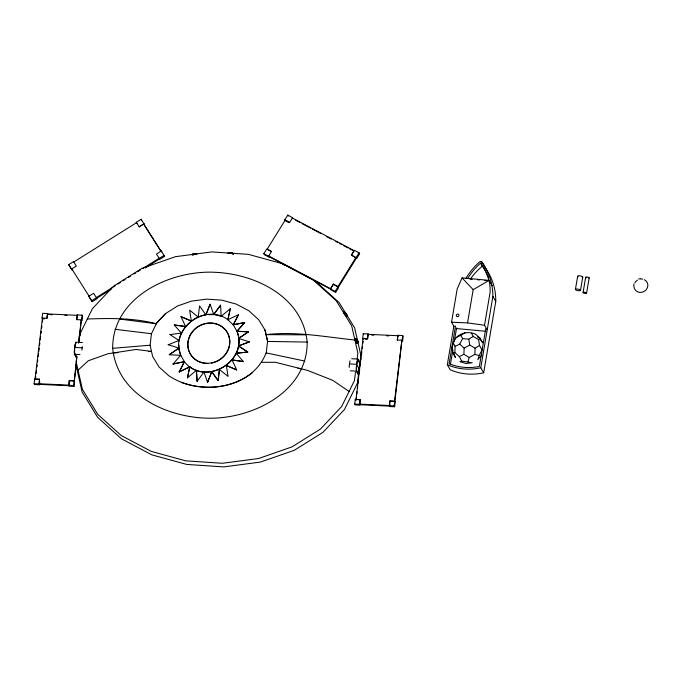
<?xml version="1.0" encoding="UTF-8"?>
<svg xmlns="http://www.w3.org/2000/svg" width="682" height="682" viewBox="0 0 682 682"><rect width="100%" height="100%" fill="white"/><g stroke="black" fill="none" stroke-linecap="round" stroke-linejoin="round"><path stroke-width="1.02" d="M179.034 345.228L178.94 348.135L169.238 354.734L180.73 355.348C169.417 328.784 205.461 302.356 227.916 319.773L230.252 308.733L221.241 316.243L213.73 314.555L208.828 314.726M221.138 316.056L220.584 305.178L213.73 314.555L210.107 304.215L205.887 314.828C192.503 316.789 181.045 328.596 179.051 341.162M179.178 371.861L189.767 366.797L187.431 377.837L189.809 366.873C212.298 383.378 247.702 357.735 236.995 331.299C249.254 361.98 203.909 387.001 184.438 361.733L179.221 371.929L184.396 361.665L172.989 364L184.438 361.733L180.619 355.152M461.782 361.085L459.89 361.63L465.908 363.523L472.259 362.764L461.782 361.085L459.276 356.558L454.868 352.577L455.09 346.362L453.342 343.072C455.96 333.575 467.383 330.361 475.738 334.274L480.145 338.255L482.66 342.782L479.796 338.749M471.45 333.157L473.206 336.448L478.585 339.602L479.523 345.476L482.038 350.002L479.165 355.527L474.877 354.41L469.276 357.479L463.905 354.325L464.127 348.118L459.728 344.137L455.09 346.362M474.877 354.41L475.098 348.204L479.523 345.476M194.123 254.079L192.674 254.548L194.063 254.701M355.365 338.494C360.548 342.33 354.862 346.209 355.262 338.545C361.298 340.906 355.22 346.985 355.74 338.349M356.78 340.054C355.535 337.59 355.228 342.662 356.959 342.645C357.905 341.341 354.93 337.556 355.595 340.736M357.436 341.554L357.121 342.526L356.047 340.812M228.163 253.431L229.297 252.792L232.502 253.38M228.308 253.542L228.317 252.886M228.197 253.346L228.436 252.852M228.393 253.269L228.598 252.826M228.555 253.244L228.802 252.809M228.964 253.534L229.033 252.792M229.024 253.576C229.604 251.794 229.57 254.412 229.297 252.792M229.493 253.346C229.348 252.212 233.935 253.116 232.937 253.644M230.345 252.945L229.868 253.346L229.894 252.8M230.081 253.354L230.209 252.826M230.533 253.38L230.542 252.852M230.763 253.406L230.883 252.877M231.539 252.962L231.215 252.92M231.829 253.568L231.854 253.005M232.894 254.062L233.048 253.286M233.184 253.346L233.056 254.036L233.329 253.448M233.176 254.002L233.278 253.397M74.705 347.99L74.628 348.655A9.267 2.02 -87.2 0 0 74.449 353.071L76.734 357.658L74.585 353.071A9.267 2.02 -87.2 0 1 74.679 349.764M356.456 365.492L356.712 363.395M357.487 360.019L357.828 359.516L357.632 360.019A9.267 2.02 -87.2 0 0 356.857 363.395L356.592 365.501A9.267 2.02 -87.2 0 0 356.413 369.908L358.562 374.512L356.439 370.795M39.727 381.715L39.428 384.75L34.577 384.52L34.1 383.693L34.671 379.004L39.522 379.235L39.403 384.35L69.146 385.748L69.266 380.616L74.125 380.846L74.602 381.673L74.031 386.37L69.172 386.14L68.694 385.313L69.266 380.616M42.54 318.826L42.062 318L42.634 313.311L47.493 313.532L47.962 314.359M35.515 378.689L35.771 376.583M36.155 373.429L36.538 370.275M36.913 367.121L37.169 365.015M37.553 361.861L37.808 359.755M38.192 356.601L38.576 353.447M38.831 351.341L39.215 348.187M39.59 345.032L39.846 342.927M40.229 339.772L40.613 336.618M40.997 333.464L41.252 331.358M41.636 328.204L41.892 326.098M42.395 321.895L42.651 319.79M39.428 384.75L38.959 383.923L39.522 379.235M47.493 313.532L46.981 318.332L42.062 318M46.981 318.332L47.51 313.933L77.262 315.323L76.725 319.722L77.236 314.922L82.096 315.152L82.565 315.979L81.993 320.676L81.525 319.849L82.096 315.152M76.537 362.619L74.236 381.553L76.691 357.794M78.473 343.072L81.277 319.935L79.717 336.328M74.031 386.37L73.562 385.543L74.125 380.846M79.086 341.588L79.342 339.483M185.555 326.507L174.277 324.964L185.598 326.584L181.003 316.661L191.318 321.06L189.622 310.157L198.24 317.053L199.553 305.911L205.887 314.828L210.107 304.215M219.374 369.405L218.138 380.65L219.442 369.516L228.061 376.413L226.364 365.509L236.68 369.908L226.296 365.399M360.13 399.618L359.567 404.315L360.036 405.142L355.177 404.912L354.708 404.085L355.279 399.388L360.13 399.618L360.011 404.741L389.754 406.131L389.874 401.007L394.733 401.229L395.21 402.056L394.639 406.753L389.78 406.532L389.303 405.705L389.874 401.007M363.148 339.218L362.671 338.391L363.242 333.694L368.092 333.924L368.57 334.751M356.379 396.975L355.995 400.129L363.037 338.511M356.763 393.821L357.01 391.715M357.394 388.561L357.649 386.455M358.033 383.301L358.289 381.195M359.44 371.733L359.695 369.627M360.838 360.164L361.093 358.059M361.477 354.904L361.861 351.75M362.244 348.596L362.5 346.49M362.875 343.336L363.131 341.23M368.092 333.924L367.589 338.724L362.671 338.391M367.589 338.724L368.118 334.316L397.87 335.715L397.333 340.113L397.845 335.314L402.695 335.544L403.173 336.371L402.602 341.06L402.133 340.233L402.695 335.544M394.494 401.323L401.886 340.327L394.844 401.945L394.494 401.323L389.933 401.11M394.639 406.753L394.17 405.926L394.733 401.229M74.892 347.598L75.029 346.558A9.267 2.02 -87.2 0 1 75.378 344.7M358.425 374.503L359.806 363.216L357.683 359.516M358.562 374.512L359.943 363.225L357.828 359.516M76.972 356.004L76.214 362.116L82.394 389.32L97.748 414.358L121.234 435.525L151.242 451.382L185.743 460.844L222.375 463.274L258.64 458.509L292.075 446.855L320.395 429.123L341.665 406.523L354.452 380.582L355.458 372.432M78.618 342.765L79.632 334.615L92.411 308.673L113.689 286.065L142.001 268.333L175.436 256.688L211.701 251.914L248.333 254.343L282.834 263.815L312.842 279.671L336.328 300.839L351.69 325.877L357.862 353.071L357.104 359.184M112.675 348.314C112.402 300.08 163.654 273.525 206.245 272.203C249.39 270.976 302.382 293.899 307.19 342.066C307.463 390.3 256.21 416.847 213.619 418.177C170.474 419.404 117.483 396.481 112.675 348.314L150.091 345.211L151.472 333.66L156.809 322.833L165.692 313.396L156.851 322.901M304.837 361.059L266.21 352.909L267.591 341.358L265.017 330.011L267.634 341.435L307.19 342.066M633.791 285.579L634.021 283.891M454.084 326.669L451.544 322.228L457.17 289.006L462.055 277.889L489.113 280.37L492.165 285.69M485.209 267.941A1.517 1.407 -29.8 0 1 485.473 268.222L486.368 269.458A63.733 58.882 -29.8 0 1 495.763 301.393L483.674 372.79A53.818 49.718 -29.8 0 1 450.197 369.721L447.315 364.691L453.888 325.834M455.516 326.005L449.14 363.677L450.589 364.273A52.139 48.166 -29.8 0 0 477.767 366.763L479.361 366.447L485.737 328.775M450.401 364.512L452.874 349.866M454.297 341.494L456.599 327.897M451.544 322.228L467.545 322.893L473.172 289.662L489.113 280.37L489.548 282.817A63.409 58.575 -29.8 0 1 490.153 292.032L484.527 325.254L487.067 329.696M483.674 372.79L480.793 367.76L492.881 296.355A64.023 61.158 -33.4 0 0 482.839 263.295L481.918 262.007A1.517 1.407 -29.8 0 0 479.753 261.803L478.5 262.894A64.023 59.956 -43.6 0 0 465.985 278.273M575.42 289.432L577.654 276.236M580.51 290.319A2.583 0.784 9.6 0 0 576.844 288.989A2.583 0.784 9.6 0 0 576.546 290.319A2.583 0.784 9.6 0 0 580.51 290.319L582.743 277.122M583.067 292.552L585.65 277.293M586.58 293.166A1.782 0.546 9.6 0 0 584.048 292.246A1.782 0.546 9.6 0 0 583.843 293.166A1.782 0.546 9.6 0 0 586.58 293.166L589.163 277.898M347.155 315.877C343.626 314.138 342.927 308.665 346.848 314.905C347.402 319.312 341.094 308.835 345.262 313.285M344.171 312.808C349.065 316.039 343.353 316.15 344.811 312.168M346.669 315.237L344.538 312.39L346.669 315.237L346.03 315.74M230.252 308.733L227.873 319.696L238.504 314.709L233.287 324.905L227.916 319.773M453.342 343.072L452.03 347.249L452.976 353.123L455.482 357.649L453.666 353.046M467.971 361.648L469.276 357.479M479.165 355.527L477.852 359.704L481.927 354.759M218.095 380.582L211.804 371.741L207.575 382.355L211.735 371.622M357.394 342.441L356.345 342.816M79.359 336.703L80.28 334.836M238.461 314.641L233.244 324.837L244.693 322.569L236.995 331.299L233.176 324.717L244.693 322.569M459.728 344.137L462.601 338.613L460.844 335.314L465.269 332.594M263.823 253.713L268.58 256.227L269.117 257.174L264.36 254.659L263.823 253.713L266.764 248.964L271.589 251.598L267.131 249.237L285.178 220.133L289.637 222.494L292.518 217.618L287.761 215.103L284.812 219.86L285.357 220.806M268.58 256.227L271.521 251.479M330.403 288.895L333.353 284.138L338.11 286.653L338.647 287.599L335.697 292.356L330.949 289.841L330.403 288.895L335.16 291.41L335.697 292.356M351.392 255.042L354.342 250.285L359.099 252.8L359.644 253.747L356.695 258.504L356.149 257.557L351.392 255.042L356.328 258.231L338.281 287.327L333.353 284.138M330.659 288.716L268.827 256.048L269.237 256.756L331.06 289.424L330.659 288.716L333.421 284.258M351.46 255.162L354.222 250.695L292.399 218.035L292.808 218.743M337.88 286.619L355.919 257.515M335.16 291.41L338.11 286.653M356.149 257.557L359.099 252.8M213.688 314.487L220.584 305.178M187.431 377.837L196.442 370.326L197.098 381.391L203.952 372.014L207.575 382.355M196.97 254.019L193.978 253.951L191.992 254.736M346.771 316.175L346.047 314.376M228.231 252.92L229.109 253.354M173.032 364.077L180.687 355.271M244.659 322.492L236.952 331.222L248.444 331.836L238.674 338.315M150.091 345.211L152.632 356.49L159.077 367.01L168.838 375.773C199.442 396.31 251.556 389.916 266.168 352.841L266.21 352.909M78.046 370.19L88.234 360.787L108.012 353.736L136.033 349.465L151.472 351.392M489.147 281.035A62.352 59.624 -33.5 0 0 481.432 264.215L480.631 263.09L479.548 264.045A62.352 58.413 -44.2 0 0 467.784 278.341M478.585 339.602L480.145 338.255M480.631 263.09L482.387 266.159L481.279 267.071A62.053 57.331 -29.8 0 0 470.529 278.819M343.685 312.032L344.129 311.717M343.668 312.117L344.222 311.742M343.677 312.237L344.342 311.802M343.719 312.39L344.478 311.887M343.984 313.004L344.725 312.433M344.24 313.038L344.998 312.356M344.12 313.251L344.93 312.578M344.708 312.936L345.194 312.561M344.274 313.515L345.177 312.808M344.444 313.78L344.922 313.439M345.118 313.362L345.603 313.038M345.808 313.302L346.209 313.848M344.828 314.334L345.297 314.01M345.544 313.899L346.013 313.575M345.237 314.871L345.723 314.547M345.919 314.47L346.388 314.129M345.663 315.101L346.558 314.393M345.646 315.348L346.124 314.982M345.91 315.331L346.72 314.658M345.842 315.561L346.601 314.871M346.106 315.485L346.848 314.905M346.362 316.022L347.121 315.519M346.499 316.116L347.155 315.672M346.609 316.167L347.172 315.792M169.238 354.734L178.897 348.067M248.401 331.767L238.743 338.434L249.493 341.895L238.427 345.851M68.677 264.633L73.511 261.615L76.333 266.057L71.499 269.083L72.045 270.029L68.677 264.633L71.499 269.083M136.937 223.415L136.281 222.306L141.114 219.28L144.49 224.676L143.945 223.73L139.179 226.876L143.714 224.037L161.012 251.249M73.75 262.007L136.528 222.699M92.172 301.691L88.805 296.303L93.63 293.277L96.46 297.719L91.627 300.745L92.172 301.691L96.997 298.665L96.35 297.565L115.181 285.767M164.609 256.33L161.242 250.942L156.485 254.088L159.238 258.41L164.064 255.383L164.609 256.33L159.776 259.356L159.128 258.248L142.981 268.358M117.875 284.087L120.561 282.399M123.254 280.711L125.045 279.594M128.634 277.344L130.433 276.219M134.013 273.976L135.812 272.851M137.602 271.726L140.296 270.046M96.75 298.273L111.106 289.287M145.189 267.949L159.537 258.964M165.726 313.464L177.508 305.996L191.463 301.137L206.595 299.142L221.88 300.157L236.279 304.112L248.802 310.728L258.649 319.636L265.059 330.079M181.403 382.457L181.361 382.389C204.574 390.888 232.05 388.271 251.956 373.105L251.999 373.173M462.601 338.613L468.781 339.176L473.206 336.448M464.127 348.118L469.728 345.049L475.098 348.204M456.215 337.547L460.844 335.314M459.276 356.558L463.905 354.325M179.221 371.929L189.809 366.873M168.232 344.751L179.076 340.412M236.16 353.208L247.779 352.04L238.538 346.038L249.459 341.818M355.186 338.639L355.978 338.374M355.092 339.636L356.2 339.201M355.475 339.636L356.712 339.107M355.134 339.917L355.842 339.636M355.194 340.216L355.859 339.977M356.328 339.849L357.018 339.627M355.271 340.531L355.927 340.378M355.365 340.847L355.978 340.591M356.814 340.829L357.419 340.54M355.603 341.486L356.209 341.247M356.891 341.051L357.53 340.855M357.01 341.486L357.624 341.179M355.885 342.083L356.507 341.853M357.053 341.691L357.709 341.486M356.03 342.355L356.72 342.168M357.095 342.066L357.769 341.784M356.192 342.603L356.925 342.398M357.087 342.373L357.803 342.074M356.822 342.688L357.828 342.33M356.925 343.336L357.769 342.935M357.053 343.37L357.632 343.165M638.642 279.04L640.543 278.648M195.905 253.832L192.324 254.301M193.032 254.744L193.901 254.113M452.976 353.123L454.868 352.577M229.126 252.962L229.791 253.346M169.946 334.598L181.352 333.055M247.779 352.04L236.228 353.319L243.406 361.596L232.016 359.866M194.353 254.054L195.93 254.036M87.305 319.014C110.331 318.162 134.004 317.889 156.425 323.771L120.066 319.108M228.76 253.227L229.868 253.346M113.706 352.867L117.909 352.713M148.361 351.58L151.515 351.46M305.553 334.836L266.091 334.64C295.604 331.085 325.476 337.01 354.879 340.02L354.904 340.028M229.544 253.218L231.172 253.337M49.991 314.649L52.113 314.752M64.867 315.348L66.989 315.451M76.665 319.619L81.525 319.849M44.603 318.826L42.778 318.741L42.429 318.119L35.029 379.124L39.582 379.337M371.664 335.092L373.787 335.186M386.532 335.783L388.663 335.885M397.274 340.003L402.133 340.233M365.211 339.21L367.035 339.295M69.325 380.718L73.886 380.931M39.053 383.736L68.788 385.125M34.1 383.693L38.959 383.923M68.694 385.313L73.562 385.543M355.637 399.507L360.19 399.72M359.661 404.119L389.396 405.509M354.708 404.085L359.567 404.315M389.303 405.705L394.17 405.926M236.995 331.299L248.444 331.836M82.428 342.526L75.873 342.202A9.693 2.114 -87.2 0 0 74.381 354.282L76.623 358.195M351.699 358.749L357.837 359.047L360.079 362.96L358.596 375.057L356.345 371.127A9.693 2.114 -87.2 0 1 357.837 359.047M74.943 347.198L74.892 346.558A9.267 2.02 -87.2 0 1 75.668 343.182L76 342.679L75.804 343.182A9.267 2.02 -87.2 0 0 75.583 343.899M74.662 347.436L82.164 347.803M349.474 363.941L356.635 364.282M74.381 354.282L80.007 354.555M350.216 370.829L356.345 371.127M470.034 279.057L472.157 279.253M477.443 279.739L479.557 279.935M484.842 280.421L486.957 280.609M456.13 328.536L486.027 331.282M115.028 329.312L151.515 333.728M243.363 361.528L232.085 359.985L236.68 369.908M467.545 322.893L484.527 325.254M297.923 368.254L301.043 368.757M282.911 264.505L284.965 265.068M168.19 344.674L178.94 348.135L180.73 355.348M232.835 253.653L233.295 253.917M181.003 316.661L191.284 320.983M358.059 252.903L359.644 253.747M295.621 220.226L300.302 222.707M302.177 223.696L310.608 228.146M312.475 229.135L320.907 233.594M326.533 236.56L331.213 239.032M335.894 241.513L337.769 242.502M339.645 243.491L341.52 244.48M343.387 245.469L348.076 247.941M349.943 248.93L352.756 250.422M284.812 219.86L289.637 222.494M286.483 221.318L289.151 222.724M477.434 336.899L479.224 337.948M238.495 345.97L247.737 351.972M169.903 334.53L179.187 340.599M349.099 391.434L332.756 380.343L307.599 370.411L275.323 362.278L261.487 362.338M315.331 281.112L339.099 302.535L354.631 327.863L360.889 355.382L357.428 383.216L344.495 409.464L322.97 432.337L294.317 450.282L260.49 462.064L223.79 466.897L186.732 464.433L151.822 454.851L121.456 438.807L97.688 417.393L82.155 392.056L75.898 364.538M462.055 277.889L473.172 289.662M174.277 324.964L181.455 333.251M482.387 266.159L483.163 267.242A62.053 57.331 -29.8 0 1 487.101 274.121M211.838 371.809L218.138 380.65M160.296 250.2L143.714 224.037M136.281 222.306L139.179 226.876M88.805 296.303L91.627 300.745M481.918 262.007L484.97 267.327M481.27 264.471L482.293 266.244M492.881 296.355L495.763 301.393M397.845 335.314L398.314 336.141M363.242 333.694L363.711 334.521M292.518 217.618L293.064 218.564M287.761 215.103L288.307 216.049M285.178 220.133L285.588 220.84M356.575 364.427L359.116 368.86M355.279 399.388L355.748 400.215M161.242 250.942L161.787 251.888M141.114 219.28L141.66 220.226M196.373 370.207L197.098 381.391M89.171 296.227L89.581 296.943L71.874 269.006L72.275 269.722M77.236 314.922L77.705 315.749M47.51 313.933L47.868 314.555M34.671 379.004L35.14 379.831M357.036 340.676L357.325 341.631M468.781 339.176L469.728 345.049M193.654 253.994L193.731 254.565M193.338 254.045L193.338 254.65M193.049 254.105L193.168 254.693M192.98 254.318L192.912 254.787M192.776 254.164L192.818 254.838M192.708 254.463L192.716 254.923M586.247 277.83A1.782 0.546 9.6 0 1 586.043 277.037A1.782 0.546 9.6 0 1 588.455 277.31A1.782 0.546 9.6 0 1 588.864 278.128M480.793 367.76A53.818 49.718 -29.8 0 1 447.315 364.691M487.519 275.017A62.053 57.331 -29.8 0 1 488.67 277.762M578.08 276.798A2.583 0.784 9.6 0 1 578.609 275.818A2.583 0.784 9.6 0 1 582.044 276.415A2.583 0.784 9.6 0 1 582.113 277.506M644.388 279.705A7.118 6.581 -29.8 0 1 644.413 291.308A7.118 6.581 -29.8 0 1 633.919 286.21M634.848 282.8A7.118 6.581 -29.8 0 1 637.406 280.174M640.892 279.04A7.118 6.581 -29.8 0 1 642.708 279.151M207.822 363.472A21.372 19.744 -29.8 0 1 187.951 343.106A21.372 19.744 -29.8 0 1 211.113 323.183A21.372 19.744 -29.8 0 1 229.646 344.7M229.502 345.569A21.372 19.744 -29.8 0 1 211.48 363.105M81.951 350.071A9.693 2.114 -87.2 0 1 82.317 346.729M349.201 367.376A9.693 2.114 -87.2 0 1 349.994 360.914M457.392 316.653A1.355 1.253 -29.8 0 0 458.85 314.845A1.355 1.253 -29.8 0 0 456.582 314.641A1.355 1.253 -29.8 0 0 457.392 316.653M205.896 363.242A21.372 19.744 -29.8 0 0 228.18 334.274A21.372 19.744 -29.8 0 0 192.188 331.878A21.372 19.744 -29.8 0 0 205.896 363.242"/></g></svg>
